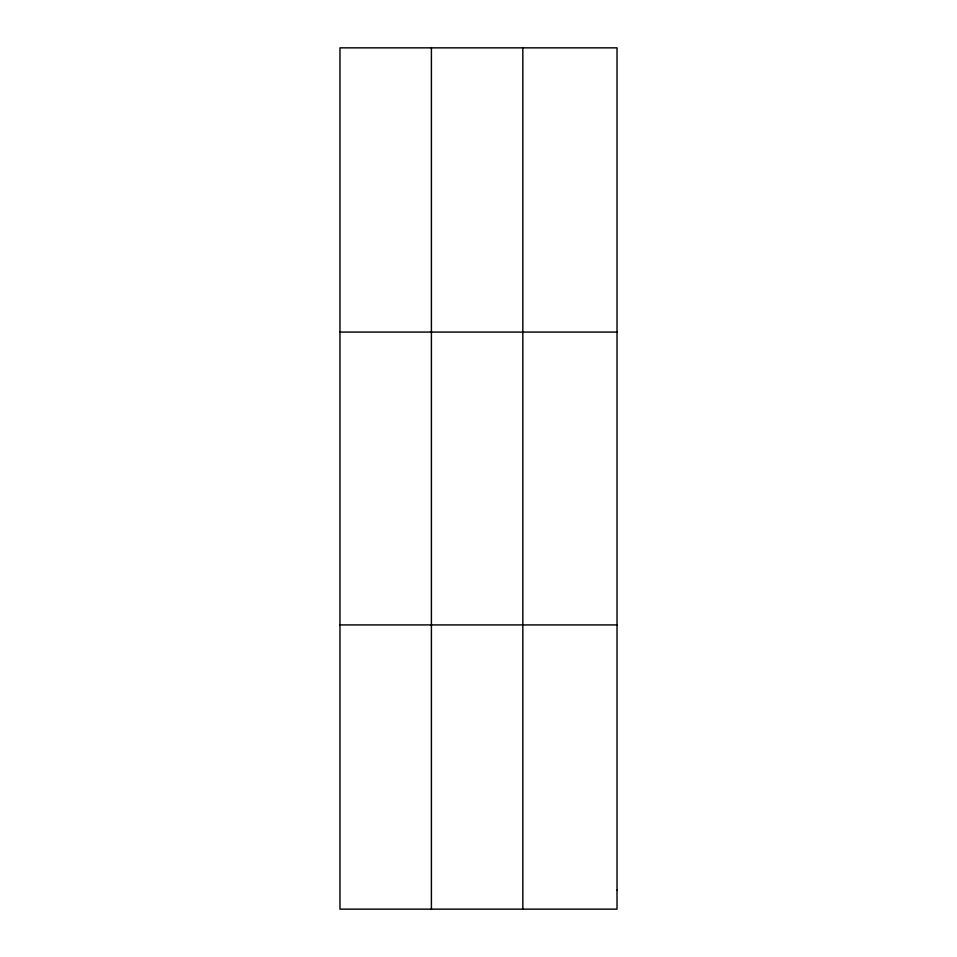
<?xml version="1.0" encoding="UTF-8"?>
<svg xmlns="http://www.w3.org/2000/svg" width="957" height="957" viewBox="0 0 957 957"><rect width="100%" height="100%" fill="white"/><g stroke="black" fill="none" stroke-linecap="round" stroke-linejoin="round"><path stroke-width="1.44" d="M431.404 909.15L431.404 47.85M522.833 909.15L522.833 47.85M339.974 332.079L617.026 332.079M339.974 624.921L617.026 624.921M617.026 890.201L617.026 909.15L339.974 909.15L339.974 47.85L617.026 47.85L617.026 890.201"/></g></svg>
